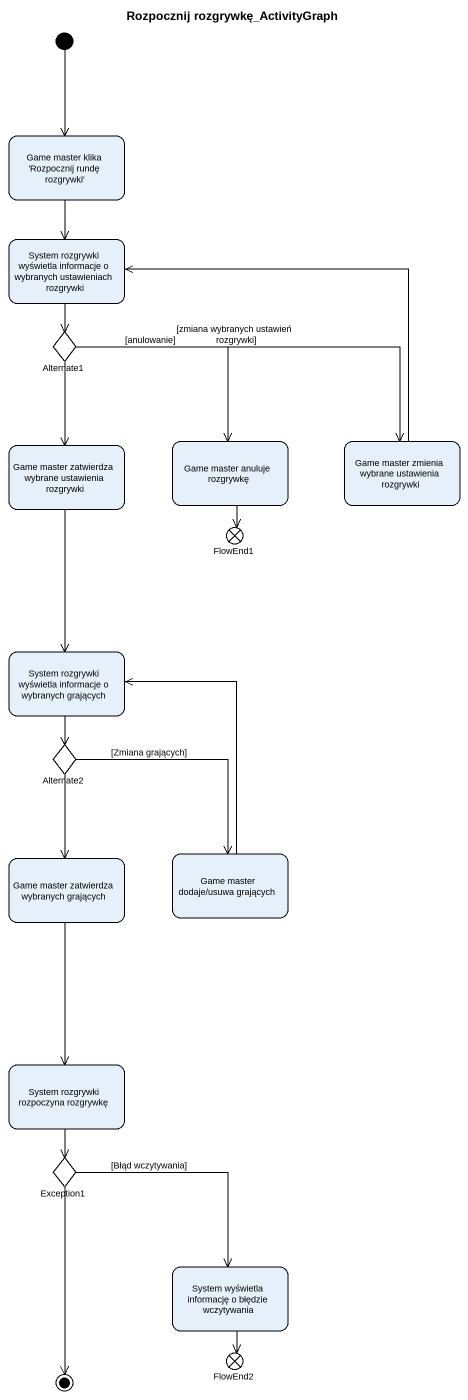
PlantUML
@startuml
title Rozpocznij rozgrywkę_ActivityGraph
hide empty description
state "Game master klika 'Rozpocznij rundę rozgrywki'" as Game_master_klika
state "System rozgrywki wyświetla informacje o wybranych ustawieniach rozgrywki" as System_rozgrywki_wyświetla
state Alternate1 <<choice>>
state "Game master zatwierdza wybrane ustawienia rozgrywki" as Game_master_zatwierdza
state "Game master anuluje rozgrywkę" as Game_master_anuluje
state "Game master zmienia wybrane ustawienia rozgrywki" as Game_master_zmienia_wybrane
state FlowEnd1 <<end>>
state "System rozgrywki wyświetla informacje o wybranych grających" as System_rozgrywki_wyświetla_2
state Alternate2 <<choice>>
state "Game master dodaje/usuwa grających" as Game_master_dodaje_usuwa
state "Game master zatwierdza wybranych grających" as Game_master_zatwierdza_2
state "System rozgrywki rozpoczyna rozgrywkę" as System_rozgrywki_rozpoczyna
state Exception1 <<choice>>
state "System wyświetla informację o błędzie wczytywania" as System_wyświetla_informację
state FlowEnd2 <<end>>
[*] --> Game_master_klika
Game_master_klika --> System_rozgrywki_wyświetla
System_rozgrywki_wyświetla --> Alternate1
Alternate1 --> Game_master_zatwierdza
Alternate1 --> Game_master_anuluje : [anulowanie]
Alternate1 -right-> Game_master_zmienia_wybrane : [zmiana wybranych ustawień rozgrywki]
Game_master_zatwierdza --> System_rozgrywki_wyświetla_2
Game_master_anuluje --> FlowEnd1
Game_master_zmienia_wybrane -up-> System_rozgrywki_wyświetla
System_rozgrywki_wyświetla_2 --> Alternate2
Alternate2 --> Game_master_dodaje_usuwa : [Zmiana grających]
Alternate2 --> Game_master_zatwierdza_2
Game_master_dodaje_usuwa -up-> System_rozgrywki_wyświetla_2
Game_master_zatwierdza_2 --> System_rozgrywki_rozpoczyna
System_rozgrywki_rozpoczyna --> Exception1
Exception1 --> System_wyświetla_informację : [Błąd wczytywania]
System_wyświetla_informację --> FlowEnd2
Exception1 --> [*]
@enduml
